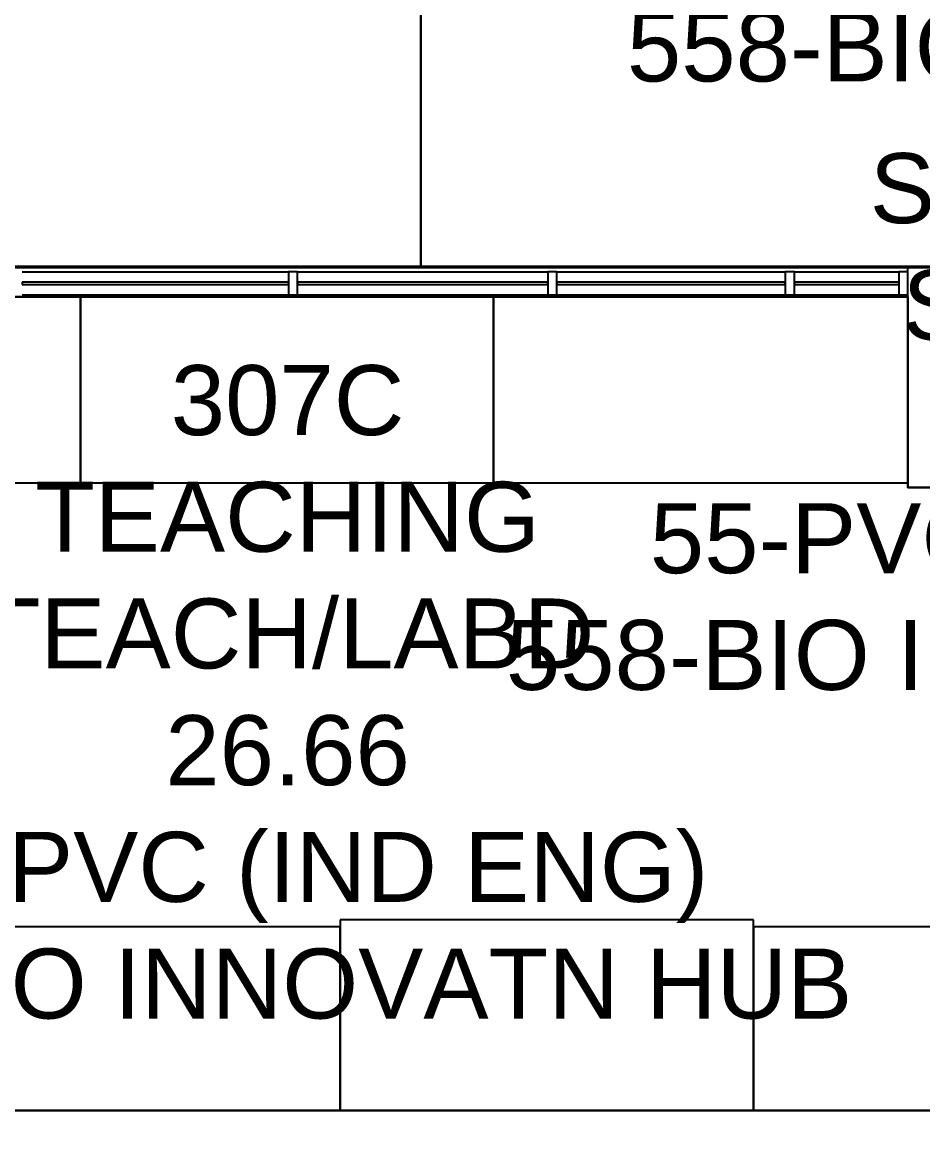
# Model space of a CAD drawing. Extents: x 15525 to 50715, y -3252 to 56414.
# Drawn here: x 34530 to 38454, y 19710 to 24525 of the extents above; entities that cross this region are included whole.
import ezdxf

# ---------------------------------------------------------------- set-up
doc = ezdxf.new("R2010")
doc.units = 0
doc.header["$MEASUREMENT"] = 0
for name, color, linetype in [('A-Furniture', 252, 'CONTINUOUS'), ('A-Wall__Brick', 7, 'CONTINUOUS'), ('A-Window', 7, 'CONTINUOUS'), ('RM$', 7, 'CONTINUOUS'), ('RM$TXT', 4, 'CONTINUOUS')]:
    doc.layers.add(name, color=color, linetype=linetype)
doc.styles.add('Arial', font='arial.ttf')

msp = doc.modelspace()

# ---------------------------------------------------------------- linework, layer by layer
at = {"layer": 'A-Furniture'}
for p, q in [((34783.6, 22518.1), (34783.6, 23328.1)), ((34783.6, 23328.1), (34783.6, 22518.1)), ((36583.6, 23328.1), (36583.6, 22518.1)), ((36583.6, 22518.1), (36583.6, 23328.1)), ((33298.6, 22518.1), (34783.6, 22518.1)), ((34783.6, 22518.1), (36583.6, 22518.1)), ((36583.6, 22518.1), (38388.6, 22518.1)), ((35915.6, 20615.1), (35915.6, 19785.1)), ((37715.6, 20615.1), (35915.6, 20615.1)), ((37715.6, 19785.1), (37715.6, 20615.1)), ((35915.6, 20585.1), (34115.6, 20585.1)), ((35915.6, 19785.1), (35915.6, 20585.1)), ((39315.6, 20585.1), (37715.6, 20585.1)), ((37715.6, 20585.1), (37715.6, 19785.1))]:
    msp.add_line(p, q, dxfattribs=at)
at = {"layer": 'A-Wall__Brick'}
for p, q in [((38388.6, 22498.1), (38388.6, 23456.1)), ((38388.6, 23456.1), (38526.6, 23456.1)), ((39806.6, 22498.1), (38388.6, 22498.1)), ((33111.6, 19785.1), (39315.6, 19785.1))]:
    msp.add_line(p, q, dxfattribs=at)
at = {"layer": 'A-Window'}
for p, q in [((33332.1, 23456.1), (38388.6, 23456.1)), ((34529.6, 23437.1), (35689.6, 23437.1)), ((35729.6, 23437.1), (36819.5, 23437.1)), ((36859.5, 23437.1), (37854.6, 23437.1)), ((37894.6, 23437.1), (38348.6, 23437.1)), ((38388.6, 23437.1), (38348.6, 23437.1)), ((38348.6, 23437.1), (38348.6, 23337.1)), ((35689.6, 23392.1), (34529.6, 23392.1)), ((34529.6, 23392.1), (34529.6, 23382.1)), ((34529.6, 23382.1), (35689.6, 23382.1)), ((35689.6, 23382.1), (35689.6, 23392.1)), ((36819.5, 23392.1), (35729.6, 23392.1)), ((35729.6, 23392.1), (35729.6, 23382.1)), ((35729.6, 23382.1), (36819.5, 23382.1)), ((36819.5, 23382.1), (36819.5, 23392.1)), ((37854.6, 23392.1), (36859.5, 23392.1)), ((36859.5, 23392.1), (36859.5, 23382.1)), ((36859.5, 23382.1), (37854.6, 23382.1)), ((37854.6, 23382.1), (37854.6, 23392.1)), ((38348.6, 23392.1), (37894.6, 23392.1)), ((37894.6, 23392.1), (37894.6, 23382.1)), ((37894.6, 23382.1), (38348.6, 23382.1)), ((38348.6, 23382.1), (38348.6, 23392.1)), ((38388.6, 23328.1), (33332.1, 23328.1)), ((34529.6, 23337.1), (35689.6, 23337.1)), ((35729.6, 23337.1), (36819.5, 23337.1)), ((36859.5, 23337.1), (37854.6, 23337.1)), ((37894.6, 23337.1), (38348.6, 23337.1)), ((38348.6, 23337.1), (38388.6, 23337.1))]:
    msp.add_line(p, q, dxfattribs=at)
at = {"layer": 'A-Window', "extrusion": (0, 0, -1)}
for p, q in [((35729.6, 23437.1), (35689.6, 23437.1)), ((35689.6, 23437.1), (35689.6, 23337.1)), ((35729.6, 23337.1), (35729.6, 23437.1)), ((36859.5, 23437.1), (36819.5, 23437.1)), ((36819.5, 23437.1), (36819.5, 23337.1)), ((36859.5, 23337.1), (36859.5, 23437.1)), ((37894.6, 23437.1), (37854.6, 23437.1)), ((37854.6, 23437.1), (37854.6, 23337.1)), ((37894.6, 23337.1), (37894.6, 23437.1)), ((35689.6, 23337.1), (35729.6, 23337.1)), ((36819.5, 23337.1), (36859.5, 23337.1)), ((37854.6, 23337.1), (37894.6, 23337.1))]:
    msp.add_line(p, q, dxfattribs=at)
at = {"layer": 'RM$', "flags": 128}
for points in [[(36266.1, 25118.1), (36266.1, 23462.1), (39806.6, 23462.1), (39806.6, 14928.2), (41764.6, 14928.2), (41764.6, 29051.1)], [(31583.5, 26456.1), (31583.5, 23462.1), (36266.1, 23462.1), (36266.1, 25118.1)]]:
    msp.add_lwpolyline(points, dxfattribs=at)
msp.add_lwpolyline([(33298.6, 23328.1), (38388.6, 23328.1), (38388.6, 22498.1), (39788.8, 22498.1), (39788.8, 20610.1), (39315.6, 20610.1), (39315.6, 19785.1), (33111.6, 19785.1), (33111.6, 20610.1), (32620.1, 20610.1), (32620.1, 19785.1), (31583.5, 19785.1), (31583.5, 23428.8), (32620.1, 23428.8), (32620.1, 22508.6), (33298.6, 22508.6)], close=True, dxfattribs=at)

# ---------------------------------------------------------------- texts
at = {"layer": 'RM$TXT', "char_height": 304.8, "attachment_point": 8, "style": 'Arial'}
for s, insert in [('353^M^JCIRCULNSPACE^M^JCIRC/SPACE^M^J91.63^M^J55-PVC (IND ENG)^M^J558-BIO INNOVATN HUB^M^J', (39625, 24261.8)), ('353C^M^JSTORES^M^JSTORE^M^J.92^M^J55-PVC (IND ENG)^M^J558-BIO INNOVATN HUB^M^J', (39097.6, 21612.5)), ('307C^M^JTEACHING^M^JTEACH/LABD^M^J26.66^M^J55-PVC (IND ENG)^M^J558-BIO INNOVATN HUB^M^J', (35686.1, 20181.4))]:
    msp.add_mtext(s, dxfattribs=dict(at, insert=insert))

doc.saveas('drawing.dxf')
